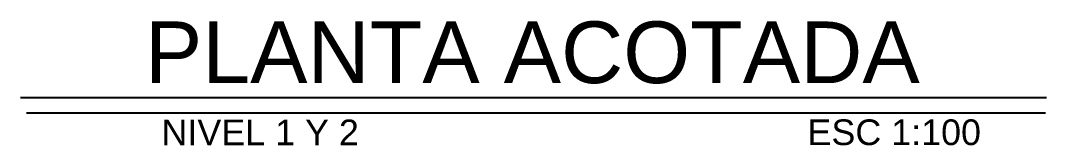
# Model space of a CAD drawing. Header units: millimetres. Extents: x 0 to 51.9, y -1.9 to 29.7.
# Drawn here: x 19.06 to 26.09, y -1.92 to -1.07 of the extents above; entities that cross this region are included whole.
import ezdxf

# ---------------------------------------------------------------- set-up
doc = ezdxf.new("R2010")
doc.units = ezdxf.units.MM
doc.layers.add('PDF_Text', color=7, linetype='Continuous')
doc.styles.add('PDF ArialMT', font='arial.ttf')

msp = doc.modelspace()

# ---------------------------------------------------------------- linework, layer by layer
for p, q in [((19.062, -1.5944), (26.094, -1.5944)), ((19.1021, -1.6988), (26.0881, -1.6988))]:
    msp.add_line(p, q)

# ---------------------------------------------------------------- texts
at = {"layer": 'PDF_Text', "attachment_point": 4, "style": 'PDF ArialMT'}
for s, insert, char_height in [('PLANTA ACOTADA', (19.9139, -1.2868), 0.422434), ('NIVEL 1 Y 2', (20.0282, -1.8325), 0.176012), ('ESC 1:100', (24.456, -1.8325), 0.17601)]:
    msp.add_mtext(s, dxfattribs=dict(at, insert=insert, char_height=char_height))

doc.saveas('drawing.dxf')
